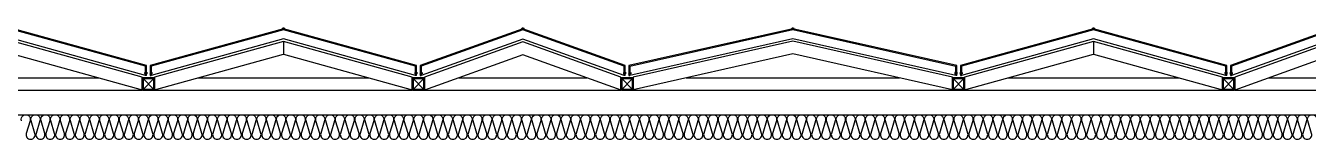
# Model space of a CAD drawing. Header units: millimetres. Extents: x -95754 to 177808, y 34455 to 150605.
# Drawn here: x 124454 to 129679, y 149005 to 149459 of the extents above; entities that cross this region are included whole.
import ezdxf

# ---------------------------------------------------------------- set-up
doc = ezdxf.new("R2010")
doc.units = ezdxf.units.MM
doc.header["$LTSCALE"] = 300
doc.linetypes.add('HID', pattern=[2.8, 1.8, -1])
for name, color, linetype in [('6FIN', 6, 'Continuous'), ('A-하지철물', 55, 'Continuous'), ('alucobond', 4, 'Continuous'), ('ISL', 251, 'Continuous'), ('mold', 4, 'Continuous'), ('SHEET', 6, 'Continuous')]:
    doc.layers.add(name, color=color, linetype=linetype)

# ---------------------------------------------------------------- blocks, each defined once
blk = doc.blocks.new('EX-1100')
at = {"layer": '6FIN', "elevation": 0}
for points in [[(3.2, 204.1), (46.8, 204.1, 0.414214), (50, 207.3), (50, 250.9, 0.414214), (46.8, 254.1), (3.2, 254.1, 0.414214), (0, 250.9), (0, 207.3, 0.414214)], [(1146.8, 204.1), (1103.2, 204.1, -0.414214), (1100, 207.3), (1100, 250.9, -0.414214), (1103.2, 254.1), (1146.8, 254.1, -0.414214), (1150, 250.9), (1150, 207.3, -0.414214)]]:
    blk.add_lwpolyline(points, format="xyb", close=True, dxfattribs=at)
at = {"layer": 'A-하지철물'}
for p, q in [((1100, 254.1), (50, 254.1)), ((923.1, 204.1), (226.9, 204.1)), ((575, 55.9), (575, 107.8))]:
    blk.add_line(p, q, dxfattribs=at)
at = {"layer": 'A-하지철물', "elevation": 0}
blk.add_lwpolyline([(1100, 201.1), (1100, 253), (575, 107.8), (50, 253), (50, 201.1), (575, 55.9)], close=True, dxfattribs=at)
at = {"layer": 'A-하지철물'}
blk.add_circle((575, 4.1), 4.07, dxfattribs=at)
at = {"layer": 'alucobond', "color": 251, "linetype": 'HID', "ltscale": 10}
for p, q in [((30.2, 185.1), (41.5, 185.1)), ((31.5, 182.4), (31.5, 187.8)), ((31.5, 186.6), (39.5, 186.6)), ((31.5, 183.6), (39.5, 183.6)), ((32, 189.3), (32.5, 189.3)), ((32, 180.9), (32.5, 180.9)), ((32.5, 180.9), (32.5, 189.3)), ((38, 182.7), (38, 187.4)), ((39.5, 182.7), (39.5, 187.4)), ((1119.8, 185.1), (1108.5, 185.1)), ((1110.5, 182.7), (1110.5, 187.4)), ((1118.5, 186.6), (1110.5, 186.6)), ((1118.5, 183.6), (1110.5, 183.6)), ((1112, 182.7), (1112, 187.4)), ((1117.5, 180.9), (1117.5, 189.3)), ((1118, 189.3), (1117.5, 189.3)), ((1118, 180.9), (1117.5, 180.9)), ((1118.5, 182.4), (1118.5, 187.8))]:
    blk.add_line(p, q, dxfattribs=at)
at = {"layer": 'alucobond'}
for p, q in [((32.5, 195.1), (36.5, 195.1)), ((1117.5, 195.1), (1113.5, 195.1))]:
    blk.add_line(p, q, dxfattribs=at)
at = {"layer": 'alucobond', "color": 251, "linetype": 'HID', "ltscale": 10, "elevation": 0}
for points in [[(32, 189.3), (31.5, 187.8)], [(32, 180.9), (31.5, 182.4)], [(36.5, 194.5), (575, 45.6), (1113.5, 194.5)], [(1118, 189.3), (1118.5, 187.8)], [(1118, 180.9), (1118.5, 182.4)]]:
    blk.add_lwpolyline(points, dxfattribs=at)
at = {"layer": 'alucobond', "elevation": 0}
for points in [[(32.5, 195.1), (32.5, 154.1), (575, 4.1), (1117.5, 154.1), (1117.5, 195.1)], [(36.5, 195.1), (36.5, 157.1), (575, 8.2), (1113.5, 157.1), (1113.5, 195.1)], [(1113.5, 195.1), (1113.5, 157.2)]]:
    blk.add_lwpolyline(points, dxfattribs=at)
at = {"layer": 'alucobond', "color": 251, "linetype": 'HID', "ltscale": 10, "elevation": 0}
for points in [[(39.5, 186.6, -0.666667), (39.5, 183.6, -1.5)], [(1110.5, 186.6, 0.666667), (1110.5, 183.6, 1.5)]]:
    blk.add_lwpolyline(points, format="xyb", dxfattribs=at)
at = {"layer": 'alucobond', "color": 251, "linetype": 'HID', "ltscale": 10}
for centre, start, end in [((38.7, 187.4), 0, 180), ((38.7, 182.7), 180, 0), ((1111.3, 187.4), 0, 180), ((1111.3, 182.7), 180, 0)]:
    blk.add_arc(centre, 0.75, start, end, dxfattribs=at)
at = {"layer": 'mold', "color": 4, "elevation": 0}
for points in [[(25, 204.1), (25, 202.6)], [(1125, 204.1), (1125, 202.6)]]:
    blk.add_lwpolyline(points, dxfattribs=at)
at = {"layer": 'SHEET', "color": 8}
for p, q in [((46.8, 250.9), (3.2, 207.3)), ((3.2, 250.9), (46.8, 207.3)), ((1103.2, 250.9), (1146.8, 207.3)), ((1146.8, 250.9), (1103.2, 207.3))]:
    blk.add_line(p, q, dxfattribs=at)
at = {"layer": 'SHEET', "color": 8, "elevation": 0}
for points in [[(3.2, 207.3), (46.8, 207.3), (46.8, 250.9), (3.2, 250.9)], [(1146.8, 207.3), (1103.2, 207.3), (1103.2, 250.9), (1146.8, 250.9)]]:
    blk.add_lwpolyline(points, close=True, dxfattribs=at)
blk = doc.blocks.new('EX-850-1')
at = {"layer": '6FIN', "elevation": 0}
for points in [[(3.2, 204.1), (46.8, 204.1, 0.414214), (50, 207.3), (50, 250.9, 0.414214), (46.8, 254.1), (3.2, 254.1, 0.414214), (0, 250.9), (0, 207.3, 0.414214)], [(896.8, 204.1), (853.2, 204.1, -0.414214), (850, 207.3), (850, 250.9, -0.414214), (853.2, 254.1), (896.8, 254.1, -0.414214), (900, 250.9), (900, 207.3, -0.414214)]]:
    blk.add_lwpolyline(points, format="xyb", close=True, dxfattribs=at)
at = {"layer": 'A-하지철물'}
for p, q in [((850, 254.1), (50, 254.1)), ((710.9, 204.1), (189.1, 204.1))]:
    blk.add_line(p, q, dxfattribs=at)
at = {"layer": 'A-하지철물', "elevation": 0}
for points in [[(49.9, 254.1), (450, 110.3), (850.1, 254.1)], [(50, 204.1), (50, 200.9), (450, 57.2), (850, 200.9), (850, 204.1)]]:
    blk.add_lwpolyline(points, dxfattribs=at)
at = {"layer": 'A-하지철물'}
blk.add_circle((450, 4.1), 4.07, dxfattribs=at)
at = {"layer": 'alucobond', "color": 251, "linetype": 'HID', "ltscale": 10}
for p, q in [((30.2, 185.1), (41.5, 185.1)), ((31.5, 182.4), (31.5, 187.8)), ((31.5, 186.6), (39.5, 186.6)), ((31.5, 183.6), (39.5, 183.6)), ((32, 189.3), (32.5, 189.3)), ((32, 180.9), (32.5, 180.9)), ((32.5, 180.9), (32.5, 189.3)), ((38, 182.7), (38, 187.4)), ((39.5, 182.7), (39.5, 187.4)), ((869.8, 185.1), (858.5, 185.1)), ((860.5, 182.7), (860.5, 187.4)), ((868.5, 186.6), (860.5, 186.6)), ((868.5, 183.6), (860.5, 183.6)), ((862, 182.7), (862, 187.4)), ((867.5, 180.9), (867.5, 189.3)), ((868, 189.3), (867.5, 189.3)), ((868, 180.9), (867.5, 180.9)), ((868.5, 182.4), (868.5, 187.8))]:
    blk.add_line(p, q, dxfattribs=at)
at = {"layer": 'alucobond'}
for p, q in [((32.5, 195.1), (36.5, 195.1)), ((867.5, 195.1), (863.5, 195.1))]:
    blk.add_line(p, q, dxfattribs=at)
at = {"layer": 'alucobond', "color": 251, "linetype": 'HID', "ltscale": 10}
for points in [[(32, 189.3), (31.5, 187.8)], [(32, 180.9), (31.5, 182.4)], [(868, 189.3), (868.5, 187.8)], [(868, 180.9), (868.5, 182.4)]]:
    blk.add_lwpolyline(points, dxfattribs=at)
at = {"layer": 'alucobond', "elevation": 0}
for points in [[(32.5, 195.1), (32.5, 154.1), (450, 4.1), (867.5, 154.1), (867.5, 195.1)], [(36.5, 195.1), (36.5, 156.9), (450, 8.3), (863.5, 156.9), (863.5, 195.1)]]:
    blk.add_lwpolyline(points, dxfattribs=at)
at = {"layer": 'alucobond', "color": 251, "linetype": 'HID', "ltscale": 10, "elevation": 0}
blk.add_lwpolyline([(36.5, 195.1), (450, 46.6), (863.5, 195.1)], dxfattribs=at)
at = {"layer": 'alucobond', "color": 251, "linetype": 'HID', "ltscale": 10}
for points in [[(39.5, 186.6, -0.666667), (39.5, 183.6, -1.5)], [(860.5, 186.6, 0.666667), (860.5, 183.6, 1.5)]]:
    blk.add_lwpolyline(points, format="xyb", dxfattribs=at)
for centre, start, end in [((38.7, 187.4), 0, 180), ((38.7, 182.7), 180, 0), ((861.3, 187.4), 0, 180), ((861.3, 182.7), 180, 0)]:
    blk.add_arc(centre, 0.75, start, end, dxfattribs=at)
at = {"layer": 'mold', "color": 4}
for points in [[(25, 204.1), (25, 202.6)], [(875, 204.1), (875, 202.6)]]:
    blk.add_lwpolyline(points, dxfattribs=at)
at = {"layer": 'SHEET', "color": 8}
for p, q in [((46.8, 250.9), (3.2, 207.3)), ((3.2, 250.9), (46.8, 207.3)), ((853.2, 250.9), (896.8, 207.3)), ((896.8, 250.9), (853.2, 207.3))]:
    blk.add_line(p, q, dxfattribs=at)
at = {"layer": 'SHEET', "color": 8, "elevation": 0}
for points in [[(3.2, 207.3), (46.8, 207.3), (46.8, 250.9), (3.2, 250.9)], [(896.8, 207.3), (853.2, 207.3), (853.2, 250.9), (896.8, 250.9)]]:
    blk.add_lwpolyline(points, close=True, dxfattribs=at)
blk = doc.blocks.new('EX-1350')
at = {"layer": '6FIN', "elevation": 0}
for points in [[(3.2, 204.1), (46.8, 204.1, 0.414214), (50, 207.3), (50, 250.9, 0.414214), (46.8, 254.1), (3.2, 254.1, 0.414214), (0, 250.9), (0, 207.3, 0.414214)], [(1396.8, 204.1), (1353.2, 204.1, -0.414214), (1350, 207.3), (1350, 250.9, -0.414214), (1353.2, 254.1), (1396.8, 254.1, -0.414214), (1400, 250.9), (1400, 207.3, -0.414214)]]:
    blk.add_lwpolyline(points, format="xyb", close=True, dxfattribs=at)
at = {"layer": 'A-하지철물'}
for p, q in [((1350, 254.1), (50, 254.1)), ((1133.9, 204.1), (266.1, 204.1))]:
    blk.add_line(p, q, dxfattribs=at)
at = {"layer": 'A-하지철물', "elevation": 0}
for points in [[(49.7, 252.7), (700, 106.6), (1350.3, 252.7)], [(50, 254.1), (50, 201.4), (700, 55.3), (1350, 201.4), (1350, 254.1)]]:
    blk.add_lwpolyline(points, dxfattribs=at)
at = {"layer": 'A-하지철물'}
blk.add_circle((700, 4.1), 4.07, dxfattribs=at)
at = {"layer": 'alucobond', "color": 251, "linetype": 'HID', "ltscale": 10}
for p, q in [((30.2, 185.1), (41.5, 185.1)), ((31.5, 182.4), (31.5, 187.8)), ((31.5, 186.6), (39.5, 186.6)), ((31.5, 183.6), (39.5, 183.6)), ((32, 189.3), (32.5, 189.3)), ((32, 180.9), (32.5, 180.9)), ((32.5, 180.9), (32.5, 189.3)), ((38, 182.7), (38, 187.4)), ((39.5, 182.7), (39.5, 187.4)), ((1369.8, 185.1), (1358.5, 185.1)), ((1360.5, 182.7), (1360.5, 187.4)), ((1368.5, 186.6), (1360.5, 186.6)), ((1368.5, 183.6), (1360.5, 183.6)), ((1362, 182.7), (1362, 187.4)), ((1367.5, 180.9), (1367.5, 189.3)), ((1368, 189.3), (1367.5, 189.3)), ((1368, 180.9), (1367.5, 180.9)), ((1368.5, 182.4), (1368.5, 187.8))]:
    blk.add_line(p, q, dxfattribs=at)
at = {"layer": 'alucobond'}
for p, q in [((32.5, 195.1), (36.5, 195.1)), ((1367.5, 195.1), (1363.5, 195.1))]:
    blk.add_line(p, q, dxfattribs=at)
at = {"layer": 'alucobond', "color": 251, "linetype": 'HID', "ltscale": 10, "elevation": 0}
for points in [[(32, 189.3), (31.5, 187.8)], [(32, 180.9), (31.5, 182.4)], [(36.5, 194.2), (700, 45.1), (1363.5, 194.2)], [(1368, 189.3), (1368.5, 187.8)], [(1368, 180.9), (1368.5, 182.4)]]:
    blk.add_lwpolyline(points, dxfattribs=at)
at = {"layer": 'alucobond', "elevation": 0}
for points in [[(32.5, 195.1), (32.5, 154.1), (700, 4.1), (1367.5, 154.1), (1367.5, 195.1)], [(36.5, 195.1), (36.5, 157.3), (700, 8.2), (1363.5, 157.3), (1363.5, 195.1)]]:
    blk.add_lwpolyline(points, dxfattribs=at)
at = {"layer": 'alucobond', "color": 251, "linetype": 'HID', "ltscale": 10, "elevation": 0}
for points in [[(39.5, 186.6, -0.666667), (39.5, 183.6, -1.5)], [(1360.5, 186.6, 0.666667), (1360.5, 183.6, 1.5)]]:
    blk.add_lwpolyline(points, format="xyb", dxfattribs=at)
at = {"layer": 'alucobond', "color": 251, "linetype": 'HID', "ltscale": 10}
for centre, start, end in [((38.7, 187.4), 0, 180), ((38.7, 182.7), 180, 0), ((1361.3, 187.4), 0, 180), ((1361.3, 182.7), 180, 0)]:
    blk.add_arc(centre, 0.75, start, end, dxfattribs=at)
at = {"layer": 'mold', "color": 4, "elevation": 0}
for points in [[(25, 204.1), (25, 202.6)], [(1375, 204.1), (1375, 202.6)]]:
    blk.add_lwpolyline(points, dxfattribs=at)
at = {"layer": 'SHEET', "color": 8}
for p, q in [((46.8, 250.9), (3.2, 207.3)), ((3.2, 250.9), (46.8, 207.3)), ((1353.2, 250.9), (1396.8, 207.3)), ((1396.8, 250.9), (1353.2, 207.3))]:
    blk.add_line(p, q, dxfattribs=at)
at = {"layer": 'SHEET', "color": 8, "elevation": 0}
for points in [[(3.2, 207.3), (46.8, 207.3), (46.8, 250.9), (3.2, 250.9)], [(1396.8, 207.3), (1353.2, 207.3), (1353.2, 250.9), (1396.8, 250.9)]]:
    blk.add_lwpolyline(points, close=True, dxfattribs=at)

msp = doc.modelspace()

# ---------------------------------------------------------------- linework, layer by layer
at = {"layer": 'ISL', "elevation": 0}
msp.add_lwpolyline([(101753.6, 149105), (168578.6, 149105)], dxfattribs=at)
msp.add_lwpolyline([(124436.1, 149080.8, -1.372593), (124471.5, 149080.8), (124456.1, 149029.3, 0.509267), (124473.8, 149005, 0.509267), (124491.5, 149029.3), (124476.1, 149080.8, -1.372593), (124511.5, 149080.8), (124496.1, 149029.3, 0.509267), (124513.8, 149005, 0.509267), (124531.5, 149029.3), (124516.1, 149080.8, -1.372593), (124551.5, 149080.8), (124536.1, 149029.3, 0.509267), (124553.8, 149005, 0.509267), (124571.5, 149029.3), (124556.1, 149080.8, -1.372593), (124591.5, 149080.8), (124576.1, 149029.3, 0.509267), (124593.8, 149005, 0.509267), (124611.5, 149029.3), (124596.1, 149080.8, -1.372593), (124631.5, 149080.8), (124616.1, 149029.3, 0.509267), (124633.8, 149005, 0.509267), (124651.5, 149029.3), (124636.1, 149080.8, -1.372593), (124671.5, 149080.8), (124656.1, 149029.3, 0.509267), (124673.8, 149005, 0.509267), (124691.5, 149029.3), (124676.1, 149080.8, -1.372593), (124711.5, 149080.8), (124696.1, 149029.3, 0.509267), (124713.8, 149005, 0.509267), (124731.5, 149029.3), (124716.1, 149080.8, -1.372593), (124751.5, 149080.8), (124736.1, 149029.3, 0.509267), (124753.8, 149005, 0.509267), (124771.5, 149029.3), (124756.1, 149080.8, -1.372593), (124791.5, 149080.8), (124776.1, 149029.3, 0.509267), (124793.8, 149005, 0.509267), (124811.5, 149029.3), (124796.1, 149080.8, -1.372593), (124831.5, 149080.8), (124816.1, 149029.3, 0.509267), (124833.8, 149005, 0.509267), (124851.5, 149029.3), (124836.1, 149080.8, -1.372593), (124871.5, 149080.8), (124856.1, 149029.3, 0.509267), (124873.8, 149005, 0.509267), (124891.5, 149029.3), (124876.1, 149080.8, -1.372593), (124911.5, 149080.8), (124896.1, 149029.3, 0.509267), (124913.8, 149005, 0.509267), (124931.5, 149029.3), (124916.1, 149080.8, -1.372593), (124951.5, 149080.8), (124936.1, 149029.3, 0.509267), (124953.8, 149005, 0.509267), (124971.5, 149029.3), (124956.1, 149080.8, -1.372593), (124991.5, 149080.8), (124976.1, 149029.3, 0.509267), (124993.8, 149005, 0.509267), (125011.5, 149029.3), (124996.1, 149080.8, -1.372593), (125031.5, 149080.8), (125016.1, 149029.3, 0.509267), (125033.8, 149005, 0.509267), (125051.5, 149029.3), (125036.1, 149080.8, -1.372593), (125071.5, 149080.8), (125056.1, 149029.3, 0.509267), (125073.8, 149005, 0.509267), (125091.5, 149029.3), (125076.1, 149080.8, -1.372593), (125111.5, 149080.8), (125096.1, 149029.3, 0.509267), (125113.8, 149005, 0.509267), (125131.5, 149029.3), (125116.1, 149080.8, -1.372593), (125151.5, 149080.8), (125136.1, 149029.3, 0.509267), (125153.8, 149005, 0.509267), (125171.5, 149029.3), (125156.1, 149080.8, -1.372593), (125191.5, 149080.8), (125176.1, 149029.3, 0.509267), (125193.8, 149005, 0.509267), (125211.5, 149029.3), (125196.1, 149080.8, -1.372593), (125231.5, 149080.8), (125216.1, 149029.3, 0.509267), (125233.8, 149005, 0.509267), (125251.5, 149029.3), (125236.1, 149080.8, -1.372593), (125271.5, 149080.8), (125256.1, 149029.3, 0.509267), (125273.8, 149005, 0.509267), (125291.5, 149029.3), (125276.1, 149080.8, -1.372593), (125311.5, 149080.8), (125296.1, 149029.3, 0.509267), (125313.8, 149005, 0.509267), (125331.5, 149029.3), (125316.1, 149080.8, -1.372593), (125351.5, 149080.8), (125336.1, 149029.3, 0.509267), (125353.8, 149005, 0.509267), (125371.5, 149029.3), (125356.1, 149080.8, -1.372593), (125391.5, 149080.8), (125376.1, 149029.3, 0.509267), (125393.8, 149005, 0.509267), (125411.5, 149029.3), (125396.1, 149080.8, -1.372593), (125431.5, 149080.8), (125416.1, 149029.3, 0.509267), (125433.8, 149005, 0.509267), (125451.5, 149029.3), (125436.1, 149080.8, -1.372593), (125471.5, 149080.8), (125456.1, 149029.3, 0.509267), (125473.8, 149005, 0.509267), (125491.5, 149029.3), (125476.1, 149080.8, -1.372593), (125511.5, 149080.8), (125496.1, 149029.3, 0.509267), (125513.8, 149005, 0.509267), (125531.5, 149029.3), (125516.1, 149080.8, -1.372593), (125551.5, 149080.8), (125536.1, 149029.3, 0.509267), (125553.8, 149005, 0.509267), (125571.5, 149029.3), (125556.1, 149080.8, -1.372593), (125591.5, 149080.8), (125576.1, 149029.3, 0.509267), (125593.8, 149005, 0.509267), (125611.5, 149029.3), (125596.1, 149080.8, -1.372593), (125631.5, 149080.8), (125616.1, 149029.3, 0.509267), (125633.8, 149005, 0.509267), (125651.5, 149029.3), (125636.1, 149080.8, -1.372593), (125671.5, 149080.8), (125656.1, 149029.3, 0.509267), (125673.8, 149005, 0.509267), (125691.5, 149029.3), (125676.1, 149080.8, -1.372593), (125711.5, 149080.8), (125696.1, 149029.3, 0.509267), (125713.8, 149005, 0.509267), (125731.5, 149029.3), (125716.1, 149080.8, -1.372593), (125751.5, 149080.8), (125736.1, 149029.3, 0.509267), (125753.8, 149005, 0.509267), (125771.5, 149029.3), (125756.1, 149080.8, -1.372593), (125791.5, 149080.8), (125776.1, 149029.3, 0.509267), (125793.8, 149005, 0.509267), (125811.5, 149029.3), (125796.1, 149080.8, -1.372593), (125831.5, 149080.8), (125816.1, 149029.3, 0.509267), (125833.8, 149005, 0.509267), (125851.5, 149029.3), (125836.1, 149080.8, -1.372593), (125871.5, 149080.8), (125856.1, 149029.3, 0.509267), (125873.8, 149005, 0.509267), (125891.5, 149029.3), (125876.1, 149080.8, -1.372593), (125911.5, 149080.8), (125896.1, 149029.3, 0.509267), (125913.8, 149005, 0.509267), (125931.5, 149029.3), (125916.1, 149080.8, -1.372593), (125951.5, 149080.8), (125936.1, 149029.3, 0.509267), (125953.8, 149005, 0.509267), (125971.5, 149029.3), (125956.1, 149080.8, -1.372593), (125991.5, 149080.8), (125976.1, 149029.3, 0.509267), (125993.8, 149005, 0.509267), (126011.5, 149029.3), (125996.1, 149080.8, -1.372593), (126031.5, 149080.8), (126016.1, 149029.3, 0.509267), (126033.8, 149005, 0.509267), (126051.5, 149029.3), (126036.1, 149080.8, -1.372593), (126071.5, 149080.8), (126056.1, 149029.3, 0.509267), (126073.8, 149005, 0.509267), (126091.5, 149029.3), (126076.1, 149080.8, -1.372593), (126111.5, 149080.8), (126096.1, 149029.3, 0.509267), (126113.8, 149005, 0.509267), (126131.5, 149029.3), (126116.1, 149080.8, -1.372593), (126151.5, 149080.8), (126136.1, 149029.3, 0.509267), (126153.8, 149005, 0.509267), (126171.5, 149029.3), (126156.1, 149080.8, -1.372593), (126191.5, 149080.8), (126176.1, 149029.3, 0.509267), (126193.8, 149005, 0.509267), (126211.5, 149029.3), (126196.2, 149080.8, -1.372593), (126231.5, 149080.8), (126216.2, 149029.3, 0.509267), (126233.8, 149005, 0.509267), (126251.5, 149029.3), (126236.2, 149080.8, -1.372593), (126271.5, 149080.8), (126256.2, 149029.3, 0.509267), (126273.8, 149005, 0.509267), (126291.5, 149029.3), (126276.2, 149080.8, -1.372593), (126311.5, 149080.8), (126296.2, 149029.3, 0.509267), (126313.8, 149005, 0.509267), (126331.5, 149029.3), (126316.2, 149080.8, -1.372593), (126351.5, 149080.8), (126336.2, 149029.3, 0.509267), (126353.8, 149005, 0.509267), (126371.5, 149029.3), (126356.2, 149080.8, -1.372593), (126391.5, 149080.8), (126376.2, 149029.3, 0.509267), (126393.8, 149005, 0.509267), (126411.5, 149029.3), (126396.2, 149080.8, -1.372593), (126431.5, 149080.8), (126416.2, 149029.3, 0.509267), (126433.8, 149005, 0.509267), (126451.5, 149029.3), (126436.2, 149080.8, -1.372593), (126471.5, 149080.8), (126456.2, 149029.3, 0.509267), (126473.8, 149005, 0.509267), (126491.5, 149029.3), (126476.2, 149080.8, -1.372593), (126511.5, 149080.8), (126496.2, 149029.3, 0.509267), (126513.8, 149005, 0.509267), (126531.5, 149029.3), (126516.2, 149080.8, -1.372593), (126551.5, 149080.8), (126536.2, 149029.3, 0.509267), (126553.8, 149005, 0.509267), (126571.5, 149029.3), (126556.2, 149080.8, -1.372593), (126591.5, 149080.8), (126576.2, 149029.3, 0.509267), (126593.8, 149005, 0.509267), (126611.5, 149029.3), (126596.2, 149080.8, -1.372593), (126631.5, 149080.8), (126616.2, 149029.3, 0.509267), (126633.8, 149005, 0.509267), (126651.5, 149029.3), (126636.2, 149080.8, -1.372593), (126671.5, 149080.8), (126656.2, 149029.3, 0.509267), (126673.8, 149005, 0.509267), (126691.5, 149029.3), (126676.2, 149080.8, -1.372593), (126711.5, 149080.8), (126696.2, 149029.3, 0.509267), (126713.8, 149005, 0.509267), (126731.5, 149029.3), (126716.2, 149080.8, -1.372593), (126751.5, 149080.8), (126736.2, 149029.3, 0.509267), (126753.8, 149005, 0.509267), (126771.5, 149029.3), (126756.2, 149080.8, -1.372593), (126791.5, 149080.8), (126776.2, 149029.3, 0.509267), (126793.8, 149005, 0.509267), (126811.5, 149029.3), (126796.2, 149080.8, -1.372593), (126831.5, 149080.8), (126816.2, 149029.3, 0.509267), (126833.8, 149005, 0.509267), (126851.5, 149029.3), (126836.2, 149080.8, -1.372593), (126871.5, 149080.8), (126856.2, 149029.3, 0.509267), (126873.8, 149005, 0.509267), (126891.5, 149029.3), (126876.2, 149080.8, -1.372593), (126911.5, 149080.8), (126896.2, 149029.3, 0.509267), (126913.8, 149005, 0.509267), (126931.5, 149029.3), (126916.2, 149080.8, -1.372593), (126951.5, 149080.8), (126936.2, 149029.3, 0.509267), (126953.8, 149005, 0.509267), (126971.5, 149029.3), (126956.2, 149080.8, -1.372593), (126991.5, 149080.8), (126976.2, 149029.3, 0.509267), (126993.8, 149005, 0.509267), (127011.5, 149029.3), (126996.2, 149080.8, -1.372593), (127031.5, 149080.8), (127016.2, 149029.3, 0.509267), (127033.8, 149005, 0.509267), (127051.5, 149029.3), (127036.2, 149080.8, -1.372593), (127071.5, 149080.8), (127056.2, 149029.3, 0.509267), (127073.8, 149005, 0.509267), (127091.5, 149029.3), (127076.2, 149080.8, -1.372593), (127111.5, 149080.8), (127096.2, 149029.3, 0.509267), (127113.8, 149005, 0.509267), (127131.5, 149029.3), (127116.2, 149080.8, -1.372593), (127151.5, 149080.8), (127136.2, 149029.3, 0.509267), (127153.8, 149005, 0.509267), (127171.5, 149029.3), (127156.2, 149080.8, -1.372593), (127191.5, 149080.8), (127176.2, 149029.3, 0.509267), (127193.8, 149005, 0.509267), (127211.5, 149029.3), (127196.2, 149080.8, -1.372593), (127231.5, 149080.8), (127216.2, 149029.3, 0.509267), (127233.8, 149005, 0.509267), (127251.5, 149029.3), (127236.2, 149080.8, -1.372593), (127271.5, 149080.8), (127256.2, 149029.3, 0.509267), (127273.8, 149005, 0.509267), (127291.5, 149029.3), (127276.2, 149080.8, -1.372593), (127311.5, 149080.8), (127296.2, 149029.3, 0.509267), (127313.8, 149005, 0.509267), (127331.5, 149029.3), (127316.2, 149080.8, -1.372593), (127351.5, 149080.8), (127336.2, 149029.3, 0.509267), (127353.8, 149005, 0.509267), (127371.5, 149029.3), (127356.2, 149080.8, -1.372593), (127391.5, 149080.8), (127376.2, 149029.3, 0.509267), (127393.8, 149005, 0.509267), (127411.5, 149029.3), (127396.2, 149080.8, -1.372593), (127431.5, 149080.8), (127416.2, 149029.3, 0.509267), (127433.8, 149005, 0.509267), (127451.5, 149029.3), (127436.2, 149080.8, -1.372593), (127471.5, 149080.8), (127456.2, 149029.3, 0.509267), (127473.8, 149005, 0.509267), (127491.5, 149029.3), (127476.2, 149080.8, -1.372593), (127511.5, 149080.8), (127496.2, 149029.3, 0.509267), (127513.8, 149005, 0.509267), (127531.5, 149029.3), (127516.2, 149080.8, -1.372593), (127551.5, 149080.8), (127536.2, 149029.3, 0.509267), (127553.8, 149005, 0.509267), (127571.5, 149029.3), (127556.2, 149080.8, -1.372593), (127591.5, 149080.8), (127576.2, 149029.3, 0.509267), (127593.8, 149005, 0.509267), (127611.5, 149029.3), (127596.2, 149080.8, -1.372593), (127631.5, 149080.8), (127616.2, 149029.3, 0.509267), (127633.8, 149005, 0.509267), (127651.5, 149029.3), (127636.2, 149080.8, -1.372593), (127671.5, 149080.8), (127656.2, 149029.3, 0.509267), (127673.8, 149005, 0.509267), (127691.5, 149029.3), (127676.2, 149080.8, -1.372593), (127711.5, 149080.8), (127696.2, 149029.3, 0.509267), (127713.8, 149005, 0.509267), (127731.5, 149029.3), (127716.2, 149080.8, -1.372593), (127751.5, 149080.8), (127736.2, 149029.3, 0.509267), (127753.8, 149005, 0.509267), (127771.5, 149029.3), (127756.2, 149080.8, -1.372593), (127791.5, 149080.8), (127776.2, 149029.3, 0.509267), (127793.8, 149005, 0.509267), (127811.5, 149029.3), (127796.2, 149080.8, -1.372593), (127831.5, 149080.8), (127816.2, 149029.3, 0.509267), (127833.8, 149005, 0.509267), (127851.5, 149029.3), (127836.2, 149080.8, -1.372593), (127871.5, 149080.8), (127856.2, 149029.3, 0.509267), (127873.8, 149005, 0.509267), (127891.5, 149029.3), (127876.2, 149080.8, -1.372593), (127911.5, 149080.8), (127896.2, 149029.3, 0.509267), (127913.8, 149005, 0.509267), (127931.5, 149029.3), (127916.2, 149080.8, -1.372593), (127951.5, 149080.8), (127936.2, 149029.3, 0.509267), (127953.8, 149005, 0.509267), (127971.5, 149029.3), (127956.2, 149080.8, -1.372593), (127991.5, 149080.8), (127976.2, 149029.3, 0.509267), (127993.8, 149005, 0.509267), (128011.5, 149029.3), (127996.2, 149080.8, -1.372593), (128031.5, 149080.8), (128016.2, 149029.3, 0.509267), (128033.8, 149005, 0.509267), (128051.5, 149029.3), (128036.2, 149080.8, -1.372593), (128071.5, 149080.8), (128056.2, 149029.3, 0.509267), (128073.8, 149005, 0.509267), (128091.5, 149029.3), (128076.2, 149080.8, -1.372593), (128111.5, 149080.8), (128096.2, 149029.3, 0.509267), (128113.8, 149005, 0.509267), (128131.5, 149029.3), (128116.2, 149080.8, -1.372593), (128151.5, 149080.8), (128136.2, 149029.3, 0.509267), (128153.8, 149005, 0.509267), (128171.5, 149029.3), (128156.2, 149080.8, -1.372593), (128191.5, 149080.8), (128176.2, 149029.3, 0.509267), (128193.8, 149005, 0.509267), (128211.5, 149029.3), (128196.2, 149080.8, -1.372593), (128231.5, 149080.8), (128216.2, 149029.3, 0.509267), (128233.8, 149005, 0.509267), (128251.5, 149029.3), (128236.2, 149080.8, -1.372593), (128271.5, 149080.8), (128256.2, 149029.3, 0.509267), (128273.8, 149005, 0.509267), (128291.5, 149029.3), (128276.2, 149080.8, -1.372593), (128311.5, 149080.8), (128296.2, 149029.3, 0.509267), (128313.8, 149005, 0.509267), (128331.5, 149029.3), (128316.2, 149080.8, -1.372593), (128351.5, 149080.8), (128336.2, 149029.3, 0.509267), (128353.8, 149005, 0.509267), (128371.5, 149029.3), (128356.2, 149080.8, -1.372593), (128391.5, 149080.8), (128376.2, 149029.3, 0.509267), (128393.8, 149005, 0.509267), (128411.5, 149029.3), (128396.2, 149080.8, -1.372593), (128431.5, 149080.8), (128416.2, 149029.3, 0.509267), (128433.8, 149005, 0.509267), (128451.5, 149029.3), (128436.2, 149080.8, -1.372593), (128471.5, 149080.8), (128456.2, 149029.3, 0.509267), (128473.8, 149005, 0.509267), (128491.5, 149029.3), (128476.2, 149080.8, -1.372593), (128511.5, 149080.8), (128496.2, 149029.3, 0.509267), (128513.8, 149005, 0.509267), (128531.5, 149029.3), (128516.2, 149080.8, -1.372593), (128551.5, 149080.8), (128536.2, 149029.3, 0.509267), (128553.8, 149005, 0.509267), (128571.5, 149029.3), (128556.2, 149080.8, -1.372593), (128591.5, 149080.8), (128576.2, 149029.3, 0.509267), (128593.8, 149005, 0.509267), (128611.5, 149029.3), (128596.2, 149080.8, -1.372593), (128631.5, 149080.8), (128616.2, 149029.3, 0.509267), (128633.8, 149005, 0.509267), (128651.5, 149029.3), (128636.2, 149080.8, -1.372593), (128671.5, 149080.8), (128656.2, 149029.3, 0.509267), (128673.8, 149005, 0.509267), (128691.5, 149029.3), (128676.2, 149080.8, -1.372593), (128711.5, 149080.8), (128696.2, 149029.3, 0.509267), (128713.8, 149005, 0.509267), (128731.5, 149029.3), (128716.2, 149080.8, -1.372593), (128751.5, 149080.8), (128736.2, 149029.3, 0.509267), (128753.8, 149005, 0.509267), (128771.5, 149029.3), (128756.2, 149080.8, -1.372593), (128791.5, 149080.8), (128776.2, 149029.3, 0.509267), (128793.8, 149005, 0.509267), (128811.5, 149029.3), (128796.2, 149080.8, -1.372593), (128831.5, 149080.8), (128816.2, 149029.3, 0.509267), (128833.8, 149005, 0.509267), (128851.5, 149029.3), (128836.2, 149080.8, -1.372593), (128871.5, 149080.8), (128856.2, 149029.3, 0.509267), (128873.8, 149005, 0.509267), (128891.5, 149029.3), (128876.2, 149080.8, -1.372593), (128911.5, 149080.8), (128896.2, 149029.3, 0.509267), (128913.8, 149005, 0.509267), (128931.5, 149029.3), (128916.2, 149080.8, -1.372593), (128951.5, 149080.8), (128936.2, 149029.3, 0.509267), (128953.8, 149005, 0.509267), (128971.5, 149029.3), (128956.2, 149080.8, -1.372593), (128991.5, 149080.8), (128976.2, 149029.3, 0.509267), (128993.8, 149005, 0.509267), (129011.5, 149029.3), (128996.2, 149080.8, -1.372593), (129031.5, 149080.8), (129016.2, 149029.3, 0.509267), (129033.8, 149005, 0.509267), (129051.5, 149029.3), (129036.2, 149080.8, -1.372593), (129071.5, 149080.8), (129056.2, 149029.3, 0.509267), (129073.8, 149005, 0.509267), (129091.5, 149029.3), (129076.2, 149080.8, -1.372593), (129111.5, 149080.8), (129096.2, 149029.3, 0.509267), (129113.8, 149005, 0.509267), (129131.5, 149029.3), (129116.2, 149080.8, -1.372593), (129151.5, 149080.8), (129136.2, 149029.3, 0.509267), (129153.8, 149005, 0.509267), (129171.5, 149029.3), (129156.2, 149080.8, -1.372593), (129191.5, 149080.8), (129176.2, 149029.3, 0.509267), (129193.8, 149005, 0.509267), (129211.5, 149029.3), (129196.2, 149080.8, -1.372593), (129231.5, 149080.8), (129216.2, 149029.3, 0.509267), (129233.8, 149005, 0.509267), (129251.5, 149029.3), (129236.2, 149080.8, -1.372593), (129271.5, 149080.8), (129256.2, 149029.3, 0.509267), (129273.8, 149005, 0.509267), (129291.5, 149029.3), (129276.2, 149080.8, -1.372593), (129311.5, 149080.8), (129296.2, 149029.3, 0.509267), (129313.8, 149005, 0.509267), (129331.5, 149029.3), (129316.2, 149080.8, -1.372593), (129351.5, 149080.8), (129336.2, 149029.3, 0.509267), (129353.8, 149005, 0.509267), (129371.5, 149029.3), (129356.2, 149080.8, -1.372593), (129391.5, 149080.8), (129376.2, 149029.3, 0.509267), (129393.8, 149005, 0.509267), (129411.5, 149029.3), (129396.2, 149080.8, -1.372593), (129431.5, 149080.8), (129416.2, 149029.3, 0.509267), (129433.8, 149005, 0.509267), (129451.5, 149029.3), (129436.2, 149080.8, -1.372593), (129471.5, 149080.8), (129456.2, 149029.3, 0.509267), (129473.8, 149005, 0.509267), (129491.5, 149029.3), (129476.2, 149080.8, -1.372593), (129511.5, 149080.8), (129496.2, 149029.3, 0.509267), (129513.8, 149005, 0.509267), (129531.5, 149029.3), (129516.2, 149080.8, -1.372593), (129551.5, 149080.8), (129536.2, 149029.3, 0.509267), (129553.8, 149005, 0.509267), (129571.5, 149029.3), (129556.2, 149080.8, -1.372593), (129591.5, 149080.8), (129576.2, 149029.3, 0.509267), (129593.8, 149005, 0.509267), (129611.5, 149029.3), (129596.2, 149080.8, -1.372593), (129631.5, 149080.8), (129616.2, 149029.3, 0.509267), (129633.8, 149005, 0.509267), (129651.5, 149029.3), (129636.2, 149080.8, -1.372593), (129671.5, 149080.8), (129656.2, 149029.3, 0.509267), (129673.8, 149005, 0.509267), (129691.5, 149029.3), (129676.2, 149080.8, -1.372593), (129711.5, 149080.8)], format="xyb", dxfattribs=at)

# ---------------------------------------------------------------- block references
at = {"layer": 'A-하지철물', "rotation": 180}
for name, p in [('EX-1100', (124978.6, 149459.1)), ('EX-1100', (126078.6, 149459.1)), ('EX-850-1', (126928.6, 149459.1)), ('EX-1350', (128278.6, 149459.1)), ('EX-1100', (129378.6, 149459.1)), ('EX-850-1', (130228.6, 149459.1))]:
    msp.add_blockref(name, p, dxfattribs=at)

doc.saveas('drawing.dxf')
